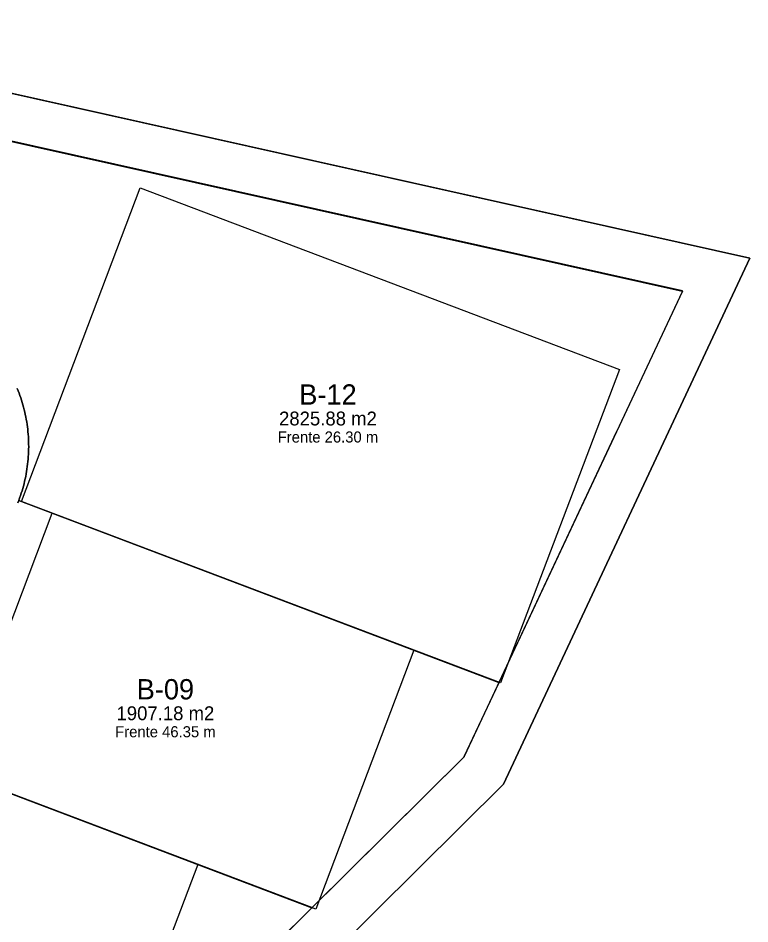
# Model space of a CAD drawing. Header units: metres. Extents: x 357856 to 358234, y 2285113 to 2285465.
# Drawn here: x 358154.8 to 358234, y 2285367 to 2285465.1 of the extents above; entities that cross this region are included whole.
import ezdxf
from ezdxf.enums import TextEntityAlignment as Align

# ---------------------------------------------------------------- set-up
doc = ezdxf.new("R2010")
doc.units = ezdxf.units.M
for name, color, linetype in [('BODEGA-HUELLA', 30, 'Continuous'), ('DONACION-AREA-VERDE', 3, 'Continuous'), ('LOTES', 2, 'Continuous'), ('POLIGONO', 5, 'Continuous'), ('TEXTO', 7, 'Continuous'), ('VIAL-DERECHO-VIA', 9, 'Continuous')]:
    doc.layers.add(name, color=color, linetype=linetype)

msp = doc.modelspace()

# ---------------------------------------------------------------- linework, layer by layer
at = {"layer": 'BODEGA-HUELLA'}
for points in [[(358167.997, 2285446.756), (358219.904, 2285427.087), (358207.038, 2285393.135), (358155.131, 2285412.805), (358167.997, 2285446.756)], [(358158.475, 2285411.538), (358197.636, 2285396.698), (358187.005, 2285368.645), (358147.844, 2285383.484), (358158.475, 2285411.538)], [(358123.645, 2285392.655), (358174.224, 2285373.488), (358163.594, 2285345.434), (358113.014, 2285364.601), (358123.645, 2285392.655)]]:
    msp.add_lwpolyline(points, close=True, dxfattribs=at)
at = {"layer": 'DONACION-AREA-VERDE'}
for points in [[(358137.836, 2285313.272), (358207.333, 2285382.171), (358207.333, 2285382.171), (358207.333, 2285382.171), (358207.334, 2285382.172), (358207.334, 2285382.172), (358207.335, 2285382.173), (358207.335, 2285382.173), (358207.335, 2285382.174), (358234.031, 2285439.141), (358234.031, 2285439.141), (358234.031, 2285439.141), (358234.032, 2285439.142), (358234.032, 2285439.143), (358234.032, 2285439.144), (358234.032, 2285439.145), (358234.032, 2285439.146), (358234.032, 2285439.147), (358234.032, 2285439.148), (358234.031, 2285439.149), (358234.031, 2285439.15), (358234.03, 2285439.151), (358234.03, 2285439.152), (358234.029, 2285439.152), (358234.028, 2285439.153), (358234.027, 2285439.154), (358234.027, 2285439.154), (358234.026, 2285439.154), (358234.025, 2285439.155), (358234.025, 2285439.155), (358234.024, 2285439.155), (358117.581, 2285465.137)], [(358116.471, 2285460.165), (358226.716, 2285435.566), (358226.717, 2285435.566), (358226.717, 2285435.566), (358226.718, 2285435.566), (358226.719, 2285435.565), (358226.72, 2285435.565), (358226.721, 2285435.564), (358226.721, 2285435.563), (358226.722, 2285435.563), (358226.723, 2285435.562), (358226.723, 2285435.561), (358226.724, 2285435.56), (358226.724, 2285435.559), (358226.724, 2285435.558), (358226.724, 2285435.557), (358226.724, 2285435.556), (358226.724, 2285435.555), (358226.724, 2285435.554), (358226.724, 2285435.553), (358226.724, 2285435.552), (358226.724, 2285435.552), (358226.723, 2285435.551), (358203.106, 2285385.155), (358203.106, 2285385.154), (358203.106, 2285385.154), (358203.105, 2285385.153), (358203.105, 2285385.153), (358203.104, 2285385.152), (358203.104, 2285385.152), (358203.103, 2285385.151), (358134.397, 2285317.035)]]:
    msp.add_lwpolyline(points, dxfattribs=at)
at = {"layer": 'LOTES'}
for points in [[(358154.677, 2285425.039), (358154.777, 2285424.789), (358154.778, 2285424.788), (358154.778, 2285424.788), (358154.778, 2285424.788), (358154.874, 2285424.537), (358154.874, 2285424.536), (358154.874, 2285424.536), (358154.874, 2285424.536), (358154.967, 2285424.283), (358154.967, 2285424.283), (358154.967, 2285424.283), (358154.967, 2285424.282), (358155.055, 2285424.028), (358155.055, 2285424.027), (358155.055, 2285424.027), (358155.055, 2285424.027), (358155.139, 2285423.771), (358155.139, 2285423.771), (358155.139, 2285423.771), (358155.139, 2285423.771), (358155.219, 2285423.513), (358155.219, 2285423.513), (358155.219, 2285423.513), (358155.219, 2285423.513), (358155.295, 2285423.254), (358155.295, 2285423.254), (358155.295, 2285423.254), (358155.295, 2285423.254), (358155.366, 2285422.994), (358155.366, 2285422.994), (358155.366, 2285422.993), (358155.366, 2285422.993), (358155.433, 2285422.732), (358155.433, 2285422.732), (358155.433, 2285422.732), (358155.433, 2285422.732), (358155.496, 2285422.47), (358155.496, 2285422.47), (358155.496, 2285422.469), (358155.496, 2285422.469), (358155.555, 2285422.206), (358155.555, 2285422.206), (358155.555, 2285422.206), (358155.555, 2285422.206), (358155.609, 2285421.942), (358155.609, 2285421.941), (358155.609, 2285421.941), (358155.609, 2285421.941), (358155.659, 2285421.676), (358155.659, 2285421.676), (358155.659, 2285421.676), (358155.659, 2285421.676), (358155.704, 2285421.41), (358155.704, 2285421.41), (358155.704, 2285421.41), (358155.704, 2285421.41), (358155.745, 2285421.143), (358155.745, 2285421.143), (358155.745, 2285421.143), (358155.746, 2285421.143), (358155.782, 2285420.876), (358155.782, 2285420.876), (358155.782, 2285420.876), (358155.782, 2285420.875), (358155.815, 2285420.608), (358155.815, 2285420.608), (358155.815, 2285420.608), (358155.815, 2285420.607), (358155.843, 2285420.339), (358155.843, 2285420.339), (358155.843, 2285420.339), (358155.843, 2285420.339), (358155.866, 2285420.071), (358155.866, 2285420.07), (358155.866, 2285420.07), (358155.866, 2285420.07), (358155.886, 2285419.801), (358155.886, 2285419.801), (358155.886, 2285419.801), (358155.886, 2285419.801), (358155.901, 2285419.532), (358155.901, 2285419.531), (358155.901, 2285419.531), (358155.901, 2285419.531), (358155.911, 2285419.262), (358155.911, 2285419.262), (358155.911, 2285419.262), (358155.911, 2285419.261), (358155.917, 2285418.992), (358155.917, 2285418.992), (358155.917, 2285418.992), (358155.917, 2285418.991), (358155.919, 2285418.722), (358155.919, 2285418.722), (358155.919, 2285418.722), (358155.919, 2285418.721), (358155.916, 2285418.452), (358155.916, 2285418.452), (358155.916, 2285418.452), (358155.916, 2285418.451), (358155.909, 2285418.182), (358155.909, 2285418.182), (358155.909, 2285418.182), (358155.909, 2285418.182), (358155.897, 2285417.912), (358155.897, 2285417.912), (358155.897, 2285417.912), (358155.897, 2285417.912), (358155.881, 2285417.643), (358155.881, 2285417.643), (358155.881, 2285417.643), (358155.881, 2285417.642), (358155.86, 2285417.374), (358155.86, 2285417.374), (358155.86, 2285417.373), (358155.86, 2285417.373), (358155.836, 2285417.105), (358155.836, 2285417.105), (358155.836, 2285417.105), (358155.835, 2285417.104), (358155.806, 2285416.837), (358155.806, 2285416.836), (358155.806, 2285416.836), (358155.806, 2285416.836), (358155.773, 2285416.569), (358155.773, 2285416.568), (358155.773, 2285416.568), (358155.773, 2285416.568), (358155.735, 2285416.301), (358155.735, 2285416.301), (358155.735, 2285416.301), (358155.735, 2285416.301), (358155.692, 2285416.035), (358155.692, 2285416.035), (358155.692, 2285416.034), (358155.692, 2285416.034), (358155.645, 2285415.769), (358155.645, 2285415.769), (358155.645, 2285415.768), (358155.645, 2285415.768), (358155.594, 2285415.504), (358155.594, 2285415.504), (358155.594, 2285415.503), (358155.594, 2285415.503), (358155.539, 2285415.24), (358155.539, 2285415.239), (358155.539, 2285415.239), (358155.539, 2285415.239), (358155.479, 2285414.976), (358155.479, 2285414.976), (358155.479, 2285414.976), (358155.479, 2285414.976), (358155.415, 2285414.714), (358155.415, 2285414.714), (358155.415, 2285414.714), (358155.415, 2285414.713), (358155.347, 2285414.453), (358155.347, 2285414.453), (358155.347, 2285414.452), (358155.347, 2285414.452), (358155.274, 2285414.193), (358155.274, 2285414.193), (358155.274, 2285414.192), (358155.274, 2285414.192), (358155.197, 2285413.934), (358155.197, 2285413.934), (358155.197, 2285413.934), (358155.197, 2285413.933), (358155.116, 2285413.676), (358155.116, 2285413.676), (358155.116, 2285413.676), (358155.116, 2285413.676), (358155.031, 2285413.42), (358155.031, 2285413.42), (358155.031, 2285413.42), (358155.031, 2285413.42), (358154.942, 2285413.166), (358154.942, 2285413.165), (358154.942, 2285413.165), (358154.941, 2285413.165), (358154.855, 2285412.931), (358154.855, 2285412.931), (358154.854, 2285412.929), (358154.854, 2285412.927), (358154.854, 2285412.925), (358154.854, 2285412.923), (358154.854, 2285412.921), (358154.854, 2285412.919), (358154.855, 2285412.917), (358154.855, 2285412.915), (358154.856, 2285412.914), (358154.857, 2285412.912), (358154.859, 2285412.911), (358154.86, 2285412.909), (358154.861, 2285412.908), (358154.863, 2285412.907), (358154.865, 2285412.906), (358154.867, 2285412.905), (358206.857, 2285393.203), (358206.859, 2285393.203), (358206.861, 2285393.202), (358206.863, 2285393.202), (358206.865, 2285393.202), (358206.867, 2285393.202), (358206.869, 2285393.203), (358206.871, 2285393.203), (358206.873, 2285393.204), (358206.875, 2285393.205), (358206.876, 2285393.206), (358206.878, 2285393.207), (358206.879, 2285393.209), (358206.881, 2285393.21), (358206.882, 2285393.212), (358206.883, 2285393.214), (358219.624, 2285420.402), (358219.625, 2285420.404), (358219.626, 2285420.405), (358219.627, 2285420.407), (358219.628, 2285420.408), (358219.63, 2285420.409), (358219.631, 2285420.41), (358219.633, 2285420.411), (358219.635, 2285420.412), (358219.636, 2285420.413), (358219.638, 2285420.413), (358219.641, 2285420.414), (358219.641, 2285420.414), (358219.643, 2285420.414), (358219.645, 2285420.414), (358219.647, 2285420.415), (358219.649, 2285420.415), (358219.651, 2285420.416), (358219.653, 2285420.417), (358219.654, 2285420.417), (358219.656, 2285420.418), (358219.658, 2285420.419), (358219.66, 2285420.42), (358219.661, 2285420.422), (358219.663, 2285420.423), (358219.664, 2285420.424), (358219.666, 2285420.426), (358219.667, 2285420.427), (358219.668, 2285420.429), (358219.669, 2285420.43), (358219.671, 2285420.432), (358219.672, 2285420.434), (358219.672, 2285420.434), (358219.672, 2285420.435), (358219.672, 2285420.435), (358219.673, 2285420.436), (358219.673, 2285420.436), (358226.75, 2285435.539), (358226.75, 2285435.539), (358226.75, 2285435.539), (358226.751, 2285435.539), (358226.751, 2285435.539), (358226.751, 2285435.54), (358226.751, 2285435.54), (358226.751, 2285435.54), (358226.751, 2285435.54), (358226.751, 2285435.541), (358226.752, 2285435.541), (358226.752, 2285435.542), (358226.752, 2285435.542), (358226.752, 2285435.542), (358226.752, 2285435.542), (358226.752, 2285435.543), (358226.752, 2285435.544), (358226.753, 2285435.545), (358226.753, 2285435.545), (358226.753, 2285435.546), (358226.753, 2285435.548), (358226.754, 2285435.55), (358226.754, 2285435.552), (358226.754, 2285435.554), (358226.754, 2285435.556), (358226.754, 2285435.558), (358226.754, 2285435.56), (358226.754, 2285435.562), (358226.754, 2285435.563), (358226.753, 2285435.565), (358226.753, 2285435.567), (358226.752, 2285435.569), (358226.751, 2285435.571), (358226.751, 2285435.573), (358226.75, 2285435.575), (358226.749, 2285435.576), (358226.748, 2285435.578), (358226.747, 2285435.58), (358226.745, 2285435.581), (358226.744, 2285435.583), (358226.743, 2285435.584), (358226.741, 2285435.586), (358226.74, 2285435.587), (358226.738, 2285435.588), (358226.737, 2285435.589), (358226.735, 2285435.59), (358226.733, 2285435.591), (358226.731, 2285435.592), (358226.73, 2285435.593), (358226.729, 2285435.593), (358226.729, 2285435.594), (358226.728, 2285435.594), (358226.727, 2285435.594), (358226.726, 2285435.594), (358226.726, 2285435.594), (358226.726, 2285435.594), (358226.726, 2285435.595), (358226.725, 2285435.595), (358226.725, 2285435.595), (358226.725, 2285435.595), (358226.725, 2285435.595), (358226.724, 2285435.595), (358226.724, 2285435.595), (358226.724, 2285435.595), (358226.723, 2285435.595), (358226.723, 2285435.595), (358226.723, 2285435.595), (358226.722, 2285435.595), (358152.112, 2285452.243)], [(358123.654, 2285392.651), (358186.6, 2285368.798), (358186.601, 2285368.798), (358186.602, 2285368.798), (358186.603, 2285368.797), (358186.604, 2285368.797), (358186.605, 2285368.797), (358186.606, 2285368.798), (358186.607, 2285368.798), (358186.608, 2285368.798), (358186.608, 2285368.799), (358186.609, 2285368.799), (358186.61, 2285368.8), (358186.611, 2285368.8), (358203.103, 2285385.151), (358203.104, 2285385.151), (358203.104, 2285385.151), (358203.104, 2285385.152), (358203.104, 2285385.152), (358203.104, 2285385.152), (358203.104, 2285385.152), (358203.105, 2285385.153), (358203.105, 2285385.154), (358203.105, 2285385.154), (358203.106, 2285385.154), (358203.106, 2285385.154), (358203.106, 2285385.155), (358203.106, 2285385.155), (358203.106, 2285385.155), (358206.87, 2285393.187), (358206.871, 2285393.188), (358206.871, 2285393.189), (358206.871, 2285393.19), (358206.871, 2285393.191), (358206.871, 2285393.192), (358206.871, 2285393.193), (358206.871, 2285393.194), (358206.871, 2285393.195), (358206.87, 2285393.196), (358206.87, 2285393.196), (358206.869, 2285393.197), (358206.869, 2285393.198), (358206.868, 2285393.199), (358206.867, 2285393.199), (358206.866, 2285393.2), (358206.866, 2285393.2), (358206.865, 2285393.201), (358154.857, 2285412.909), (358154.856, 2285412.909), (358154.855, 2285412.909), (358154.854, 2285412.909), (358154.853, 2285412.909), (358154.852, 2285412.909), (358154.851, 2285412.909), (358154.851, 2285412.909), (358154.85, 2285412.908), (358154.849, 2285412.908), (358154.848, 2285412.907), (358154.847, 2285412.907), (358154.846, 2285412.906), (358154.846, 2285412.905), (358154.845, 2285412.905), (358154.845, 2285412.904), (358154.844, 2285412.903), (358154.75, 2285412.661)], [(358163.199, 2285345.59), (358186.595, 2285368.785), (358186.596, 2285368.786), (358186.596, 2285368.786), (358186.597, 2285368.787), (358186.597, 2285368.788), (358186.598, 2285368.789), (358186.598, 2285368.79), (358186.598, 2285368.791), (358186.598, 2285368.792), (358186.598, 2285368.793), (358186.598, 2285368.794), (358186.598, 2285368.795), (358186.597, 2285368.796), (358186.597, 2285368.797), (358186.596, 2285368.798), (358186.596, 2285368.798), (358186.595, 2285368.799), (358186.594, 2285368.8), (358186.593, 2285368.8), (358186.593, 2285368.801), (358186.592, 2285368.801), (358123.654, 2285392.651)]]:
    msp.add_lwpolyline(points, dxfattribs=at)
at = {"layer": 'POLIGONO'}
msp.add_lwpolyline([(358047, 2285277.867), (358117.571, 2285465.139), (358234.036, 2285439.152), (358207.334, 2285382.172), (358137.836, 2285313.271), (358090.153, 2285273.099), (358086.577, 2285270.953), (358082.524, 2285270.238), (358079.543, 2285270.596), (358047, 2285277.867)], close=True, dxfattribs=at)
at = {"layer": 'VIAL-DERECHO-VIA'}
msp.add_lwpolyline([(358154.75, 2285412.66), (358154.848, 2285412.912), (358154.848, 2285412.912), (358154.942, 2285413.165), (358154.942, 2285413.165), (358155.031, 2285413.42), (358155.031, 2285413.42), (358155.116, 2285413.676), (358155.116, 2285413.676), (358155.197, 2285413.934), (358155.197, 2285413.934), (358155.274, 2285414.192), (358155.274, 2285414.193), (358155.347, 2285414.452), (358155.347, 2285414.453), (358155.415, 2285414.714), (358155.415, 2285414.714), (358155.479, 2285414.976), (358155.479, 2285414.976), (358155.539, 2285415.239), (358155.539, 2285415.239), (358155.594, 2285415.503), (358155.594, 2285415.504), (358155.645, 2285415.768), (358155.645, 2285415.769), (358155.692, 2285416.034), (358155.692, 2285416.035), (358155.735, 2285416.301), (358155.735, 2285416.301), (358155.773, 2285416.568), (358155.773, 2285416.568), (358155.806, 2285416.836), (358155.806, 2285416.836), (358155.836, 2285417.105), (358155.836, 2285417.105), (358155.86, 2285417.373), (358155.86, 2285417.374), (358155.881, 2285417.643), (358155.881, 2285417.643), (358155.897, 2285417.912), (358155.897, 2285417.912), (358155.909, 2285418.182), (358155.909, 2285418.182), (358155.916, 2285418.452), (358155.916, 2285418.452), (358155.919, 2285418.722), (358155.919, 2285418.722), (358155.917, 2285418.992), (358155.917, 2285418.992), (358155.911, 2285419.262), (358155.911, 2285419.262), (358155.901, 2285419.531), (358155.901, 2285419.531), (358155.886, 2285419.801), (358155.886, 2285419.801), (358155.866, 2285420.07), (358155.866, 2285420.07), (358155.843, 2285420.339), (358155.843, 2285420.339), (358155.815, 2285420.608), (358155.815, 2285420.608), (358155.782, 2285420.876), (358155.782, 2285420.876), (358155.745, 2285421.143), (358155.745, 2285421.143), (358155.704, 2285421.41), (358155.704, 2285421.41), (358155.659, 2285421.676), (358155.659, 2285421.676), (358155.609, 2285421.941), (358155.609, 2285421.942), (358155.555, 2285422.206), (358155.555, 2285422.206), (358155.496, 2285422.469), (358155.496, 2285422.47), (358155.433, 2285422.732), (358155.433, 2285422.732), (358155.366, 2285422.993), (358155.366, 2285422.994), (358155.295, 2285423.254), (358155.295, 2285423.254), (358155.219, 2285423.513), (358155.219, 2285423.513), (358155.139, 2285423.771), (358155.139, 2285423.771), (358155.055, 2285424.027), (358155.055, 2285424.028), (358154.967, 2285424.283), (358154.967, 2285424.283), (358154.874, 2285424.536), (358154.874, 2285424.536), (358154.778, 2285424.788), (358154.778, 2285424.788), (358154.677, 2285425.039)], dxfattribs=at)

# ---------------------------------------------------------------- texts
at = {"layer": 'TEXTO'}
for s, height, p in [('B-12', 2.2, (358188.335, 2285424.374)), ('2825.88 m2', 1.5, (358188.335, 2285421.774)), ('Frente 26.30 m', 1.2, (358188.335, 2285419.774)), ('B-09', 2.2, (358170.729, 2285392.453)), ('1907.18 m2', 1.5, (358170.729, 2285389.853)), ('Frente 46.35 m', 1.2, (358170.729, 2285387.853))]:
    msp.add_text(s, height=height, dxfattribs=at).set_placement(p, align=Align.MIDDLE_CENTER)

doc.saveas('drawing.dxf')
